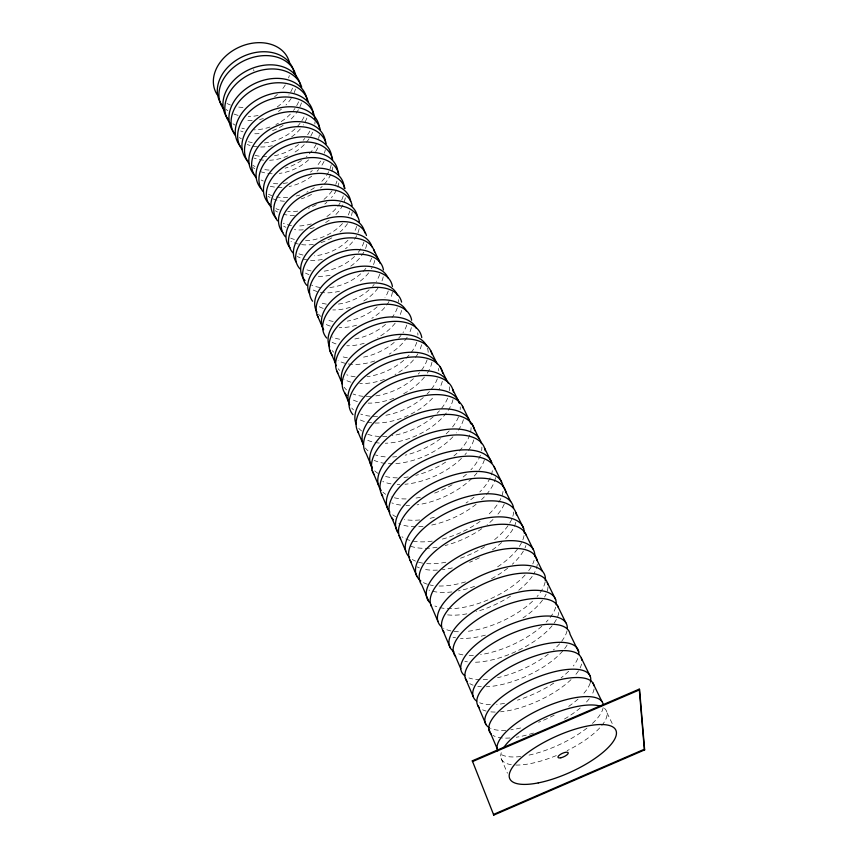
<?xml version="1.0" encoding="UTF-8"?>
<svg xmlns="http://www.w3.org/2000/svg" width="858" height="858" viewBox="0 0 858 858"><rect width="100%" height="100%" fill="white"/><g stroke="black" fill="none" stroke-linecap="round" stroke-linejoin="round"><path stroke-width="0.64" stroke-dasharray="4.29 3.22" d="M607.035 712.901L612.891 724.903M501.126 758.429L507.443 773.208M253.421 69.702A3.818 2.939 -24.6 0 1 253.936 70.839M292.503 88.117A40.133 30.545 -24.6 0 1 288.867 95.066M285.907 99.013A40.133 30.545 -24.6 0 1 276.705 107.325M258.086 115.444A40.133 30.545 -24.6 0 1 248.241 116.549M238.074 115.347A40.133 30.545 -24.6 0 1 233.247 113.717M227.874 110.779A40.133 30.545 -24.6 0 1 225.997 109.341M289.307 75.547A39.876 30.588 -24.6 0 1 288.588 77.939M285.285 84.942A39.876 30.588 -24.6 0 1 280.845 90.916M277.402 94.391A39.876 30.588 -24.6 0 1 274.539 96.793M242.996 107.422A39.876 30.588 -24.6 0 1 237.966 106.982M230.448 105.03A39.876 30.588 -24.6 0 1 227.027 103.486M298.595 101.823A40.583 30.556 -24.6 0 1 293.533 110.425M290.336 114.125A40.583 30.556 -24.6 0 1 275.922 124.528M269.959 127.016A40.583 30.556 -24.6 0 1 253.829 129.848M244.391 128.818A40.583 30.556 -24.6 0 1 241.881 128.142M235.017 125.096A40.583 30.556 -24.6 0 1 233.001 123.767M295.442 89.093A40.326 30.598 -24.6 0 1 294.187 92.675M291.227 98.327A40.326 30.598 -24.6 0 1 286.004 104.955M281.403 109.17A40.326 30.598 -24.6 0 1 278.346 111.433M263.309 118.565A40.326 30.598 -24.6 0 1 259.609 119.498M252.155 120.495A40.326 30.598 -24.6 0 1 244.927 120.302M304.022 116.935A40.819 30.373 -24.6 0 1 263.267 143.05M252.231 142.6A40.819 30.373 -24.6 0 1 248.37 141.709M241.42 138.824A40.819 30.373 -24.6 0 1 239.361 137.537M301.448 102.874A40.562 30.427 -24.6 0 1 290.143 119.97M283.108 125.386A40.562 30.427 -24.6 0 1 270.249 131.403M259.073 133.612A40.562 30.427 -24.6 0 1 251.748 133.601M243.007 131.842A40.562 30.427 -24.6 0 1 240.637 130.952M309.856 131.06A40.819 30.009 -24.6 0 1 307.035 135.607M304.805 138.449A40.819 30.009 -24.6 0 1 303.153 140.283M298.563 144.53A40.819 30.009 -24.6 0 1 272.887 156.027M266.666 156.606A40.819 30.009 -24.6 0 1 255.094 155.341M306.896 118.061A40.551 30.062 -24.6 0 1 303.271 124.989M300.3 128.936A40.551 30.062 -24.6 0 1 291.055 137.323M272.329 145.699A40.551 30.062 -24.6 0 1 247.276 144.498M319.358 134.942A40.594 29.483 -24.6 0 1 318.565 138.449M316.216 144.273A40.594 29.483 -24.6 0 1 306.403 156.617M301.405 160.532A40.594 29.483 -24.6 0 1 285.092 168.189M269.101 170.077A40.594 29.483 -24.6 0 1 263.309 169.337M255.019 166.516A40.594 29.483 -24.6 0 1 252.949 165.358M314.983 121.793A40.326 29.547 -24.6 0 1 314.832 124.099M312.655 132.271A40.326 29.547 -24.6 0 1 292.546 153.528M287.934 155.824A40.326 29.547 -24.6 0 1 269.584 160.274M263.599 160.178A40.326 29.547 -24.6 0 1 254.118 158.119M325.311 149.7A40.187 28.818 -24.6 0 1 324.421 153.142M320.624 161.057A40.187 28.818 -24.6 0 1 317.449 165.347M312.312 170.549A40.187 28.818 -24.6 0 1 310.403 172.136M287.484 182.765A40.187 28.818 -24.6 0 1 282.572 183.526M277.724 183.773A40.187 28.818 -24.6 0 1 273.037 183.515M263.288 181.027A40.187 28.818 -24.6 0 1 261.132 179.998M317.803 147.855A39.918 28.882 -24.6 0 1 314.425 153.378M308.601 159.845A39.918 28.882 -24.6 0 1 279.333 173.413M272.115 173.766A39.918 28.882 -24.6 0 1 261.186 171.857M254.772 168.769A39.918 28.882 -24.6 0 1 252.917 167.449M331.252 164.715A39.65 28.067 -24.6 0 1 320.967 182.207M314.393 187.709A39.65 28.067 -24.6 0 1 306.799 192.171M299.774 195.013A39.65 28.067 -24.6 0 1 296.139 196.064M287.677 197.458A39.65 28.067 -24.6 0 1 276.501 196.868M271.761 195.592A39.65 28.067 -24.6 0 1 268.49 194.208M324.045 161.379A39.393 28.142 -24.6 0 1 321.525 165.755M318.65 169.53A39.393 28.142 -24.6 0 1 317.063 171.289M311.701 176.147A39.393 28.142 -24.6 0 1 289.157 186.476M281.96 187.366A39.393 28.142 -24.6 0 1 269.616 186.1M336.947 181.092A39.06 27.274 -24.6 0 1 335.746 184.363M332.089 190.776A39.06 27.274 -24.6 0 1 323.434 199.828M316.302 204.644A39.06 27.274 -24.6 0 1 308.397 208.322M297.715 211.122A39.06 27.274 -24.6 0 1 287.73 211.54M279.247 209.92A39.06 27.274 -24.6 0 1 276.019 208.644M332.84 167.02A38.803 27.349 -24.6 0 1 320.484 187.999M311.561 194.358A38.803 27.349 -24.6 0 1 301.362 198.831M284.438 201.244A38.803 27.349 -24.6 0 1 268.093 196.3M343.275 195.871A38.481 26.501 -24.6 0 1 326.759 216.613M311.315 223.927A38.481 26.501 -24.6 0 1 296.525 225.997M291.538 225.579A38.481 26.501 -24.6 0 1 283.312 223.209M338.856 182.947A38.224 26.587 -24.6 0 1 331.456 197.587M326.855 202.284A38.224 26.587 -24.6 0 1 324.785 204.011M294.444 215.412A38.224 26.587 -24.6 0 1 283.344 214.243M277.531 212.023A38.224 26.587 -24.6 0 1 275.343 210.736M349.828 210.982A38.009 25.804 -24.6 0 1 346.879 217.557M342.492 223.52A38.009 25.804 -24.6 0 1 304.14 240.744M294.369 239.446A38.009 25.804 -24.6 0 1 290.658 238.127M345.313 197.887A37.752 25.89 -24.6 0 1 334.759 215.658M329.225 220.206A37.752 25.89 -24.6 0 1 324.163 223.37M314.2 227.638A37.752 25.89 -24.6 0 1 309.588 228.861M303.206 229.826A37.752 25.89 -24.6 0 1 294.423 229.633M285.939 227.295A37.752 25.89 -24.6 0 1 283.708 226.169M356.681 226.373A37.72 25.225 -24.6 0 1 353.357 233.515M347.951 240.272A37.72 25.225 -24.6 0 1 314.371 255.791M303.013 255.051A37.72 25.225 -24.6 0 1 298.048 253.475M352.263 211.937A37.452 25.311 -24.6 0 1 351.469 215.508M347.544 223.638A37.452 25.311 -24.6 0 1 340.004 232.068M331.789 237.87A37.452 25.311 -24.6 0 1 320.838 242.642M313.352 244.38A37.452 25.311 -24.6 0 1 291.023 241.345M363.91 242.053A37.666 24.807 -24.6 0 1 357.99 252.724M354.59 256.435A37.666 24.807 -24.6 0 1 322.125 271.385M311.111 270.946A37.666 24.807 -24.6 0 1 305.427 269.283M359.18 228.625A37.409 24.903 -24.6 0 1 345.463 248.799M322.297 259.459A37.409 24.903 -24.6 0 1 297.254 256.37M371.557 258.065A37.924 24.571 -24.6 0 1 368.618 264.446M365.873 268.361A37.924 24.571 -24.6 0 1 328.668 287.623M320.002 287.441A37.924 24.571 -24.6 0 1 311.604 285.124M366.731 244.412A37.655 24.678 -24.6 0 1 365.283 249.12M363.824 252.134A37.655 24.678 -24.6 0 1 350.032 266.677M330.073 275.257A37.655 24.678 -24.6 0 1 317.353 276.233M308.912 274.56A37.655 24.678 -24.6 0 1 305.512 273.101M379.676 274.356A38.524 24.55 -24.6 0 1 376.265 281.435M374.152 284.395A38.524 24.55 -24.6 0 1 372.522 286.325M369.112 289.779A38.524 24.55 -24.6 0 1 337.73 304.172M326.394 304.118A38.524 24.55 -24.6 0 1 320.002 302.488M374.742 260.478A38.245 24.668 -24.6 0 1 371.482 268.747M368.683 272.865A38.245 24.668 -24.6 0 1 358.172 282.647M339.489 291.216A38.245 24.668 -24.6 0 1 310.575 288.567M388.256 290.959A39.479 24.721 -24.6 0 1 384.985 297.79M377.123 306.885A39.479 24.721 -24.6 0 1 347.308 321.139M333.129 321.407A39.479 24.721 -24.6 0 1 326.019 319.444M320.881 316.43A39.479 24.721 -24.6 0 1 318.457 314.092M383.226 276.812A39.189 24.85 -24.6 0 1 381.703 281.596M378.003 288.052A39.189 24.85 -24.6 0 1 361.711 302.209M350.311 307.239A39.189 24.85 -24.6 0 1 332.797 309.92M323.219 308.376A39.189 24.85 -24.6 0 1 318.597 306.392M398.38 299.614A40.766 25.086 -24.6 0 1 398.434 301.909M397.297 307.883A40.766 25.086 -24.6 0 1 391.977 317.589M385.499 324.421A40.766 25.086 -24.6 0 1 353.442 339.189M339.65 339.221A40.766 25.086 -24.6 0 1 331.96 336.926M392.396 292.235A40.465 25.214 -24.6 0 1 390.604 298.316M389.028 301.458A40.465 25.214 -24.6 0 1 371.814 318.35M356.574 325.193A40.465 25.214 -24.6 0 1 339.307 327.552M330.287 326.104A40.465 25.214 -24.6 0 1 324.485 323.53M406.789 325.096A42.364 25.579 -24.6 0 1 403.024 332.614M401.008 335.381A42.364 25.579 -24.6 0 1 398.67 338.095M394.208 342.396A42.364 25.579 -24.6 0 1 360.843 357.593M347.393 357.775A42.364 25.579 -24.6 0 1 341.473 356.413M333.783 352.209A42.364 25.579 -24.6 0 1 332.121 350.59M401.555 310.371A42.053 25.729 -24.6 0 1 400.075 314.983M395.184 323.134A42.053 25.729 -24.6 0 1 377.713 337.58M364.189 343.275A42.053 25.729 -24.6 0 1 346.804 345.753M336.046 343.951A42.053 25.729 -24.6 0 1 331.317 341.795M417.728 332.807A44.208 26.18 -24.6 0 1 417.932 335.156M416.784 342.278A44.208 26.18 -24.6 0 1 367.052 376.673M355.212 376.823A44.208 26.18 -24.6 0 1 346.75 374.785M339.693 370.431A44.208 26.18 -24.6 0 1 338.116 368.704M411.336 327.584A43.876 26.351 -24.6 0 1 409.438 333.097M407.164 337.237A43.876 26.351 -24.6 0 1 389.253 354.107M374.721 360.961A43.876 26.351 -24.6 0 1 338.159 360.575M427.477 348.123A46.225 26.834 -24.6 0 1 428.206 352.853M427.112 359.792A46.225 26.834 -24.6 0 1 418.286 374.056M413.449 378.71A46.225 26.834 -24.6 0 1 375.493 395.935M370.602 396.417A46.225 26.834 -24.6 0 1 353.131 394.004M346.525 389.907A46.225 26.834 -24.6 0 1 344.144 387.215M421.514 344.766A45.871 27.006 -24.6 0 1 419.626 350.439M417.825 353.871A45.871 27.006 -24.6 0 1 395.023 374.528M384.405 379.343A45.871 27.006 -24.6 0 1 359.77 383.537M350.986 382.185A45.871 27.006 -24.6 0 1 343.919 379.129M438.545 368.414A48.327 27.467 -24.6 0 1 438.738 370.892M437.312 378.807A48.327 27.467 -24.6 0 1 427.048 394.069M423.284 397.554A48.327 27.467 -24.6 0 1 384.942 415.444M377.509 416.269A48.327 27.467 -24.6 0 1 360.757 414.092M353.475 409.834A48.327 27.467 -24.6 0 1 351.726 408.043M431.949 362.291A47.951 27.66 -24.6 0 1 426.726 374.002M424.442 377.059A47.951 27.66 -24.6 0 1 401.641 394.798M393.833 398.251A47.951 27.66 -24.6 0 1 368.136 403.121M357.411 401.587A47.951 27.66 -24.6 0 1 350.707 398.68M449.249 386.808A50.407 28.024 -24.6 0 1 449.41 390.637M447.619 398.241A50.407 28.024 -24.6 0 1 437.108 413.256M433.258 416.784A50.407 28.024 -24.6 0 1 392.074 435.703M386.883 436.325A50.407 28.024 -24.6 0 1 367.385 434.105M361.626 430.963A50.407 28.024 -24.6 0 1 358.805 428.346M442.299 381.349A50.021 28.239 -24.6 0 1 438.803 389.768M432.518 398.166A50.021 28.239 -24.6 0 1 359.266 419.487M460.199 406.928A52.392 28.464 -24.6 0 1 460.21 409.566M458.483 416.913A52.392 28.464 -24.6 0 1 452.552 426.962M449.195 430.855A52.392 28.464 -24.6 0 1 445.42 434.556M440.476 438.674A52.392 28.464 -24.6 0 1 405.169 455.18M396.611 456.638A52.392 28.464 -24.6 0 1 392.685 456.96M385.231 456.874A52.392 28.464 -24.6 0 1 375.482 454.912M368.039 450.825A52.392 28.464 -24.6 0 1 365.369 448.048M452.992 399.646A51.984 28.7 -24.6 0 1 385.36 443.232M379.215 443.06A51.984 28.7 -24.6 0 1 366.012 439.478M471.074 427.606A54.183 28.732 -24.6 0 1 453.903 455.963M445.634 462.13A54.183 28.732 -24.6 0 1 415.819 475.343M408.215 476.941A54.183 28.732 -24.6 0 1 402.037 477.67M397.318 477.852A54.183 28.732 -24.6 0 1 383.944 476.018M378.088 473.412A54.183 28.732 -24.6 0 1 373.906 470.045M463.417 419.626A53.754 29 -24.6 0 1 456.306 432.882M452.938 436.776A53.754 29 -24.6 0 1 374.174 460.338M481.864 447.125A55.706 28.807 -24.6 0 1 481.595 450.654M480.373 455.223A55.706 28.807 -24.6 0 1 470.903 469.83M466.409 474.249A55.706 28.807 -24.6 0 1 461.4 478.421M452.08 484.749A55.706 28.807 -24.6 0 1 432.464 493.897M420.27 497.286A55.706 28.807 -24.6 0 1 413.824 498.369M406.091 498.927A55.706 28.807 -24.6 0 1 391.151 496.868M385.682 494.305A55.706 28.807 -24.6 0 1 382.882 492.181M473.798 439.918A55.266 29.086 -24.6 0 1 464.982 454.676M461.497 458.354A55.266 29.086 -24.6 0 1 405.008 484.255M399.807 484.513A55.266 29.086 -24.6 0 1 397.211 484.47M391.001 483.858A55.266 29.086 -24.6 0 1 382.775 481.488M492.363 470.71A56.918 28.657 -24.6 0 1 479.804 491.945M474.066 497.125A56.918 28.657 -24.6 0 1 466.066 503.002M434.33 517.288A56.918 28.657 -24.6 0 1 427.059 518.94M419.712 519.969A56.918 28.657 -24.6 0 1 404.44 519.498M395.838 516.709A56.918 28.657 -24.6 0 1 392.75 514.811M484.384 459.813A56.456 28.968 -24.6 0 1 417.052 504.836M409.556 505.48A56.456 28.968 -24.6 0 1 405.995 505.491M400.686 505.094A56.456 28.968 -24.6 0 1 391.838 502.885M503.035 491.355A57.786 28.293 -24.6 0 1 487.687 515.283M480.072 521.417A57.786 28.293 -24.6 0 1 439.918 539.671M432.239 541.119A57.786 28.293 -24.6 0 1 401.962 536.754M495.527 477.638A57.314 28.625 -24.6 0 1 481.553 499.592M476.061 504.332A57.314 28.625 -24.6 0 1 430.845 525.214M423.037 526.404A57.314 28.625 -24.6 0 1 398.788 523.455M513.695 512.044A58.323 27.724 -24.6 0 1 492.127 541.548M484.631 546.685A58.323 27.724 -24.6 0 1 458.151 559.019M445.795 562.237A58.323 27.724 -24.6 0 1 426.683 563.609M422.694 563.127A58.323 27.724 -24.6 0 1 412.312 559.459M504.225 504.15A57.84 28.078 -24.6 0 1 497.49 514.682M492.985 519.508A57.84 28.078 -24.6 0 1 487.108 524.71M481.842 528.646A57.84 28.078 -24.6 0 1 445.098 545.527M437.076 547.243A57.84 28.078 -24.6 0 1 410.103 546.02M524.013 535.639A58.548 26.984 -24.6 0 1 496.771 567.395M465.497 581.896A58.548 26.984 -24.6 0 1 438.138 585.982M433.301 585.564A58.548 26.984 -24.6 0 1 429.997 584.952M427.391 584.244A58.548 26.984 -24.6 0 1 421.868 581.67M515.83 522.34A58.054 27.349 -24.6 0 1 505.244 539.038M501.64 542.546A58.054 27.349 -24.6 0 1 491.645 550.418M479.311 557.797A58.054 27.349 -24.6 0 1 469.648 562.28M452.295 567.899A58.054 27.349 -24.6 0 1 442.396 569.669M437.376 570.109A58.054 27.349 -24.6 0 1 423.166 569.036M419.337 567.857A58.054 27.349 -24.6 0 1 417.052 566.838M534.073 560.392A58.505 26.094 -24.6 0 1 532.775 563.888M531.113 567.041A58.505 26.094 -24.6 0 1 528.163 571.353M525.075 575.032A58.505 26.094 -24.6 0 1 434.899 605.973M525.9 545.559A58.012 26.48 -24.6 0 1 524.989 547.919M523.359 551.093A58.012 26.48 -24.6 0 1 512.333 564.232M507.625 568.221A58.012 26.48 -24.6 0 1 490.368 579.343M474.581 586.325A58.012 26.48 -24.6 0 1 458.386 590.883M451.898 591.923A58.012 26.48 -24.6 0 1 429.011 590.09M545.13 582.014A58.29 25.107 -24.6 0 1 537.097 596.503M532.561 601.233A58.29 25.107 -24.6 0 1 466.151 631.477M458.408 631.756A58.29 25.107 -24.6 0 1 443.586 628.228M537.28 564.36A57.797 25.515 -24.6 0 1 533.73 574.023M532.174 576.415A57.797 25.515 -24.6 0 1 517.996 590.797M510.617 596.053A57.797 25.515 -24.6 0 1 476.104 611.69M466.838 613.845A57.797 25.515 -24.6 0 1 447.265 614.832M555.673 607.174A57.979 24.056 -24.6 0 1 546.171 622.061M541.838 626.211A57.979 24.056 -24.6 0 1 480.609 654.611M473.391 655.34A57.979 24.056 -24.6 0 1 469.219 655.415M462.923 654.879A57.979 24.056 -24.6 0 1 455.952 652.777M547.972 586.936A57.475 24.485 -24.6 0 1 544.551 597.082M542.513 600.15A57.475 24.485 -24.6 0 1 523.026 617.921M485.371 635.135A57.475 24.485 -24.6 0 1 460.499 638.341M455.566 637.784A57.475 24.485 -24.6 0 1 453.024 637.226M566.999 630.866A57.668 23.005 -24.6 0 1 553.421 649.946M548.337 654.128A57.668 23.005 -24.6 0 1 497.522 677.681M487.473 679.332A57.668 23.005 -24.6 0 1 468.983 677.949M558.773 612.451A57.164 23.456 -24.6 0 1 527.102 645.784A57.164 23.456 -24.6 0 1 472.426 662.247M467.417 661.84A57.164 23.456 -24.6 0 1 464.843 661.368M577.745 658.515A57.465 21.976 -24.6 0 1 573.348 665.98M568.661 671.235A57.465 21.976 -24.6 0 1 561.121 677.841M553.785 683.086A57.465 21.976 -24.6 0 1 517.438 700.171M504.536 703.367A57.465 21.976 -24.6 0 1 496.61 704.45M490.358 704.654A57.465 21.976 -24.6 0 1 479.665 702.766M567.095 645.087A56.96 22.447 -24.6 0 1 486.357 686.743M481.338 686.69A56.96 22.447 -24.6 0 1 477.809 686.314M473.101 685.167A56.96 22.447 -24.6 0 1 469.809 683.622M590.09 683.258A57.465 21.01 -24.6 0 1 582.443 694.841M578.024 699.109A57.465 21.01 -24.6 0 1 568.35 706.627M554.204 715.132A57.465 21.01 -24.6 0 1 538.61 722.264M520.613 727.981A57.465 21.01 -24.6 0 1 510.821 729.815M505.791 730.308A57.465 21.01 -24.6 0 1 490.594 728.345M581.563 664.017A56.95 21.493 -24.6 0 1 574.656 675.847M571.02 679.633A56.95 21.493 -24.6 0 1 500.546 711.797M495.173 712.054A56.95 21.493 -24.6 0 1 490.336 711.808M486.132 711.057A56.95 21.493 -24.6 0 1 482.636 709.813M603.142 707.678A57.733 20.109 -24.6 0 1 591.999 723.82M586.947 728.099A57.733 20.109 -24.6 0 1 526.876 755.533M520.634 756.52A57.733 20.109 -24.6 0 1 499.281 753.067M594.058 689.038A57.207 20.613 -24.6 0 1 592.02 694.572M589.274 698.723A57.207 20.613 -24.6 0 1 584.931 703.635M580.255 707.947A57.207 20.613 -24.6 0 1 563.159 719.808M533.494 733.032A57.207 20.613 -24.6 0 1 516.269 737.247M509.963 737.977A57.207 20.613 -24.6 0 1 492.985 735.403M604.472 708.386A57.786 19.82 -24.6 0 1 567.138 750.653M556.274 755.598A57.786 19.82 -24.6 0 1 515.733 765.057M511.304 764.692A57.786 19.82 -24.6 0 1 501.265 752.723"/><path stroke-width="1.29" d="M639.253 689.124L644.326 749.249L493.489 814.435L493.768 815.1L644.648 749.892L639.607 689.821L639.253 689.124L472.308 760.821L493.768 815.1M639.607 689.821L472.597 761.539L472.308 760.821M644.326 749.249L644.648 749.892M494.122 466.773L501.501 481.767M484.641 448.284L491.838 462.912A56.918 28.657 -24.6 0 0 425.482 459.963A56.918 28.657 -24.6 0 0 389.875 512.119M503.131 486.186L510.703 501.565M515.851 512.548L523.584 528.26M471.739 423.605L478.796 437.955M525.257 533.172L533.183 549.281M462.483 406.209L469.369 420.216M534.373 554.772L542.503 571.331M452.788 389.532L459.491 403.206A52.392 28.464 -24.6 0 0 401.104 396.535A52.392 28.464 -24.6 0 0 363.449 444.841L357.475 430.813M547.318 582.593L555.609 599.495M557.325 605.33L565.83 622.704M439.961 366.591L446.535 380.008M578.71 651.994L570.034 634.244A56.96 22.447 -24.6 0 0 508.258 635.059A56.96 22.447 -24.6 0 0 467.074 681.306M581.306 658.065L590.229 676.308M430.716 350.707L437.119 363.824A48.327 27.467 -24.6 0 0 381.982 359.277A48.327 27.467 -24.6 0 0 349.217 403.968M592.771 682.775L601.941 701.544M373.723 249.539L379.322 261.111M317.192 315.101L322.501 327.402M329.579 349.71L335.103 362.559M336.829 371.01L342.449 384.137A46.225 26.834 -24.6 0 1 373.798 340.937A46.225 26.834 -24.6 0 1 426.63 345.946M488.792 729.085L497.029 748.315M344.584 392.685L349.796 404.869M478.013 705.877L485.993 724.549M465.347 678.228L473.133 696.46M453.163 650.932L460.767 668.757M442.835 630.373L450.214 647.693M430.673 604.418L437.88 621.353M428.861 601.522L421.857 585.049A58.012 26.48 -24.6 0 1 460.199 535.135A58.012 26.48 -24.6 0 1 526.222 535.263M372.093 470.152L378.346 484.856M410.049 560.21L416.891 576.319M391.741 517.792L398.262 533.15A57.786 28.293 -24.6 0 1 438.706 480.416A57.786 28.293 -24.6 0 1 503.056 486.475M381.445 493.918L387.827 508.944M399.099 535.446L405.791 551.211M221.986 105.126A40.133 30.545 -24.6 0 1 244.262 55.909A40.133 30.545 -24.6 0 1 294.315 73.895M217.288 94.841A39.876 30.588 -24.6 0 1 239.5 47.029A39.876 30.588 -24.6 0 1 289.489 62.645M228.55 119.67A40.583 30.556 -24.6 0 1 248.434 69.938A40.583 30.556 -24.6 0 1 300.472 85.274M224.539 110.307A40.326 30.598 -24.6 0 1 244.862 60.317A40.326 30.598 -24.6 0 1 296.214 77.263M234.556 133.269A40.819 30.373 -24.6 0 1 255.673 83.087A40.819 30.373 -24.6 0 1 307.121 100.365M230.47 123.734A40.562 30.427 -24.6 0 1 248.949 74.753A40.562 30.427 -24.6 0 1 301.705 87.141M240.036 145.967A40.819 30.009 -24.6 0 1 262.752 96.825A40.819 30.009 -24.6 0 1 313.342 113.867M235.092 135.199A40.551 30.062 -24.6 0 1 257.518 87.527A40.551 30.062 -24.6 0 1 308.204 101.78M248.412 161.797A40.594 29.483 -24.6 0 1 267.61 112.066A40.594 29.483 -24.6 0 1 319.476 127.713M242.428 149.968A40.326 29.547 -24.6 0 1 265.508 101.137A40.326 29.547 -24.6 0 1 314.907 119.337M255.298 175.804A40.187 28.818 -24.6 0 1 274.26 126.973A40.187 28.818 -24.6 0 1 325.557 141.849M249.228 163.824A39.918 28.882 -24.6 0 1 269.691 116.935A39.918 28.882 -24.6 0 1 320.259 129.504M260.693 188.159A39.65 28.067 -24.6 0 1 283.44 141.162A39.65 28.067 -24.6 0 1 331.789 157.561M256.285 177.885A39.393 28.142 -24.6 0 1 276.415 131.993A39.393 28.142 -24.6 0 1 326.265 143.833M269.68 204.418A39.06 27.274 -24.6 0 1 288.846 157.432A39.06 27.274 -24.6 0 1 337.945 172.297M262.752 191.237A38.803 27.349 -24.6 0 1 284.835 146.654A38.803 27.349 -24.6 0 1 332.625 159.642M276.222 218.318A38.481 26.501 -24.6 0 1 297.447 172.597A38.481 26.501 -24.6 0 1 344.315 188.492M270.817 206.767A38.224 26.587 -24.6 0 1 291.076 162.645A38.224 26.587 -24.6 0 1 338.846 174.539M282.893 232.572A38.009 25.804 -24.6 0 1 303.882 189.017A38.009 25.804 -24.6 0 1 350.665 201.458M277.488 220.817A37.752 25.89 -24.6 0 1 298.166 178.507A37.752 25.89 -24.6 0 1 345.023 188.578M290.068 247.758A37.72 25.225 -24.6 0 1 311.164 205.276A37.72 25.225 -24.6 0 1 357.443 216.613M285.274 236.679A37.452 25.311 -24.6 0 1 306.091 194.208A37.452 25.311 -24.6 0 1 352.177 205.738M296.385 262.344A37.666 24.807 -24.6 0 1 320.013 221.032A37.666 24.807 -24.6 0 1 364.736 232.883M292.846 252.756A37.409 24.903 -24.6 0 1 313.352 210.403A37.409 24.903 -24.6 0 1 359.373 221.793M305.03 280.502A37.924 24.571 -24.6 0 1 324.453 238.996A37.924 24.571 -24.6 0 1 371.932 246.825M300.043 268.972A37.655 24.678 -24.6 0 1 319.187 227.456A37.655 24.678 -24.6 0 1 366.463 235.5M309.652 293.951A38.524 24.55 -24.6 0 1 335.242 254.172A38.524 24.55 -24.6 0 1 380.18 263.524M306.799 285.36A38.245 24.668 -24.6 0 1 327.113 243.651A38.245 24.668 -24.6 0 1 374.581 251.973M317.052 312.173A39.479 24.721 -24.6 0 1 340.626 272.029A39.479 24.721 -24.6 0 1 388.084 277.992M312.58 301.212A39.189 24.85 -24.6 0 1 336.99 259.127A39.189 24.85 -24.6 0 1 383.44 269.959M323.648 329.762A40.766 25.086 -24.6 0 1 348.874 288.792A40.766 25.086 -24.6 0 1 397.329 295.109M318.35 317.471A40.465 25.214 -24.6 0 1 345.817 275.354A40.465 25.214 -24.6 0 1 392.417 286.465M329.622 346.868A42.364 25.579 -24.6 0 1 357.067 305.856A42.364 25.579 -24.6 0 1 406.488 311.229M326.716 338.052A42.053 25.729 -24.6 0 1 350.493 293.683A42.053 25.729 -24.6 0 1 401.608 302.113M336.272 365.798A44.208 26.18 -24.6 0 1 364.897 323.434A44.208 26.18 -24.6 0 1 416.387 328.421M332.604 355.888A43.876 26.351 -24.6 0 1 359.899 310.188A43.876 26.351 -24.6 0 1 411.636 320.27M337.88 373.112A45.871 27.006 -24.6 0 1 369.605 327.005A45.871 27.006 -24.6 0 1 421.771 337.612M346.836 395.592A47.951 27.66 -24.6 0 1 373.949 346.718A47.951 27.66 -24.6 0 1 431.917 354.129M356.188 424.195A50.407 28.024 -24.6 0 1 391.398 377.638A50.407 28.024 -24.6 0 1 448.284 383.236M352.96 414.671A50.021 28.239 -24.6 0 1 384.094 364.339A50.021 28.239 -24.6 0 1 442.717 373.434M358.665 433.011A51.984 28.7 -24.6 0 1 394.648 382.464A51.984 28.7 -24.6 0 1 453.367 391.988M470.656 423.745A54.183 28.732 -24.6 0 0 408.987 416.967A54.183 28.732 -24.6 0 0 372.329 468.05L366.227 453.71A53.754 29 -24.6 0 1 401.319 403.046A53.754 29 -24.6 0 1 463.449 408.547M381.231 490.433A55.706 28.807 -24.6 0 1 417.106 438.095A55.706 28.807 -24.6 0 1 481.445 443.65M374.238 474.753A55.266 29.086 -24.6 0 1 412.537 422.351A55.266 29.086 -24.6 0 1 474.667 430.619M382.722 496.106A56.456 28.968 -24.6 0 1 421.921 443.296A56.456 28.968 -24.6 0 1 485.231 450.761M393.404 519.734A57.314 28.625 -24.6 0 1 427.102 467.074A57.314 28.625 -24.6 0 1 495.109 469.058M409.62 557.4A58.323 27.724 -24.6 0 1 446.568 504.214A58.323 27.724 -24.6 0 1 513.61 508.204M400.589 538.803A57.84 28.078 -24.6 0 1 442.749 486.786A57.84 28.078 -24.6 0 1 506.081 492.9M420.806 580.92A58.548 26.984 -24.6 0 1 458.183 527.123A58.548 26.984 -24.6 0 1 524.27 533.043M411.336 562.226A58.054 27.349 -24.6 0 1 451.898 510.349A58.054 27.349 -24.6 0 1 516.43 514.897M430.501 603.228A58.505 26.094 -24.6 0 1 470.13 550.718A58.505 26.094 -24.6 0 1 534.802 555.984M441.602 626.833A58.29 25.107 -24.6 0 1 482.368 574.999A58.29 25.107 -24.6 0 1 545.323 580.769M431.531 606.467A57.797 25.515 -24.6 0 1 475.707 557.421A57.797 25.515 -24.6 0 1 537.226 560.8M453.785 651.522A57.979 24.056 -24.6 0 1 492.61 600.954A57.979 24.056 -24.6 0 1 556.145 604.708M444.058 632.142A57.475 24.485 -24.6 0 1 484.598 583.451A57.475 24.485 -24.6 0 1 547.844 584.684M464.746 675.707A57.668 23.005 -24.6 0 1 504.289 627.016A57.668 23.005 -24.6 0 1 567.31 628.603M455.609 656.552A57.164 23.456 -24.6 0 1 494.262 609.909A57.164 23.456 -24.6 0 1 558.365 607.55M476.651 701.125A57.465 21.976 -24.6 0 1 516.688 653.474A57.465 21.976 -24.6 0 1 578.753 654.461M489.414 727.745A57.465 21.01 -24.6 0 1 529.826 680.34A57.465 21.01 -24.6 0 1 590.411 682.164M479.461 707.668A56.95 21.493 -24.6 0 1 519.819 662.054A56.95 21.493 -24.6 0 1 581.842 660.285M497.704 750.9A57.733 20.109 -24.6 0 1 545.012 707.056A57.733 20.109 -24.6 0 1 603.281 705.265M491.098 733.955A57.207 20.613 -24.6 0 1 531.66 689.65A57.207 20.613 -24.6 0 1 594.036 685.756M503.421 748.165A57.786 19.82 -24.6 0 1 549.785 715.175A57.786 19.82 -24.6 0 1 601.222 706.509M560.864 757.775A5.641 1.866 -24.6 0 0 568.264 752.841A5.641 1.866 -24.6 0 0 560.167 754.557A5.641 1.866 -24.6 0 0 560.864 757.775M538.277 782.893A58.323 19.273 -24.6 0 0 616.398 732.099A58.323 19.273 -24.6 0 0 533.805 748.412A58.323 19.273 -24.6 0 0 538.277 782.893"/></g></svg>
